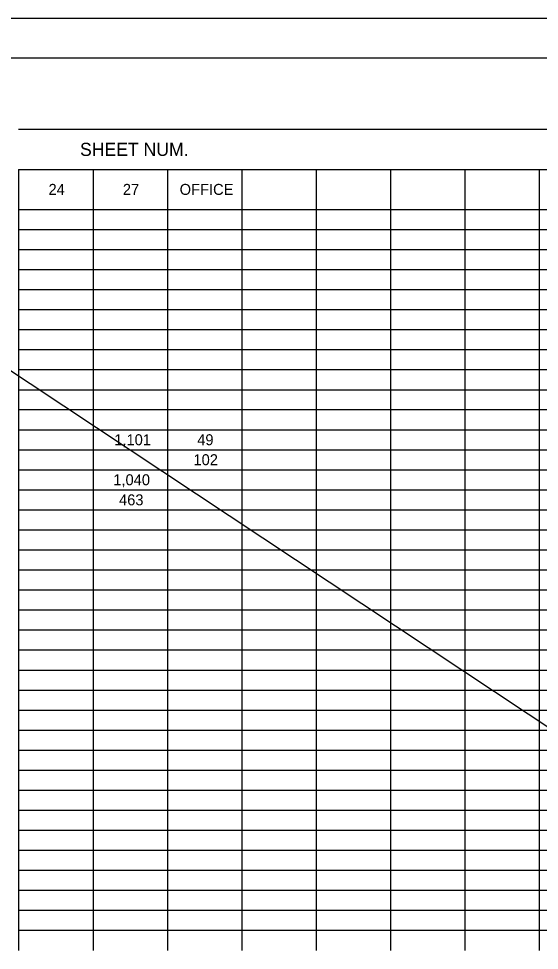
# Model space of a CAD drawing. Extents: x 0 to 34, y 0 to 22.
# Drawn here: x 7.05 to 13.7, y 10.11 to 22 of the extents above; entities that cross this region are included whole.
import ezdxf

# ---------------------------------------------------------------- set-up
doc = ezdxf.new("R2010")
doc.units = 0
for name, color, linetype in [('Default', 7, 'Continuous'), ('SC_Scratch1', 7, 'Continuous'), ('SH_Border', 7, 'Continuous'), ('SH_Cut_Line', 7, 'Continuous')]:
    doc.layers.add(name, color=color, linetype=linetype)

msp = doc.modelspace()

# ---------------------------------------------------------------- linework, layer by layer
at = {"layer": 'Default'}
for p, q in [((7.053, 20.587), (8.003, 20.587)), ((8.003, 20.587), (12.751, 20.587)), ((12.751, 20.587), (13.7, 20.587)), ((13.7, 20.587), (15.6, 20.587)), ((7.053, 20.076), (8.003, 20.076)), ((7.053, 20.076), (7.053, 19.82)), ((8.003, 20.076), (12.751, 20.076)), ((8.003, 20.076), (8.003, 19.82)), ((8.953, 20.076), (8.953, 19.82)), ((9.902, 20.076), (9.902, 19.82)), ((10.852, 20.076), (10.852, 19.82)), ((11.801, 20.076), (11.801, 19.82)), ((12.751, 20.076), (13.7, 20.076)), ((12.751, 20.076), (12.751, 19.82)), ((13.7, 20.076), (15.6, 20.076)), ((13.7, 20.076), (13.7, 19.82)), ((7.053, 19.82), (7.053, 19.564)), ((8.003, 19.82), (8.003, 19.564)), ((8.953, 19.82), (8.953, 19.564)), ((9.902, 19.82), (9.902, 19.564)), ((10.852, 19.82), (10.852, 19.564)), ((11.801, 19.82), (11.801, 19.564)), ((12.751, 19.82), (12.751, 19.564)), ((13.7, 19.82), (13.7, 19.564)), ((7.053, 19.564), (8.003, 19.564)), ((7.053, 19.564), (7.053, 19.309)), ((8.003, 19.564), (12.751, 19.564)), ((8.003, 19.564), (8.003, 19.309)), ((8.953, 19.564), (8.953, 19.309)), ((9.902, 19.564), (9.902, 19.309)), ((10.852, 19.564), (10.852, 19.309)), ((11.801, 19.564), (11.801, 19.309)), ((12.751, 19.564), (13.7, 19.564)), ((12.751, 19.564), (12.751, 19.309)), ((13.7, 19.564), (15.6, 19.564)), ((13.7, 19.564), (13.7, 19.309)), ((7.053, 19.309), (8.003, 19.309)), ((7.053, 19.309), (7.053, 18.03)), ((8.003, 19.309), (12.751, 19.309)), ((8.003, 19.309), (8.003, 18.03)), ((8.953, 19.309), (8.953, 18.03)), ((9.902, 19.309), (9.902, 18.03)), ((10.852, 19.309), (10.852, 18.03)), ((11.801, 19.309), (11.801, 18.03)), ((12.751, 19.309), (13.7, 19.309)), ((12.751, 19.309), (12.751, 18.03)), ((13.7, 19.309), (15.6, 19.309)), ((13.7, 19.309), (13.7, 18.03)), ((7.053, 19.053), (8.003, 19.053)), ((8.003, 19.053), (12.751, 19.053)), ((12.751, 19.053), (13.7, 19.053)), ((13.7, 19.053), (15.6, 19.053)), ((7.053, 18.797), (8.003, 18.797)), ((8.003, 18.797), (12.751, 18.797)), ((12.751, 18.797), (13.7, 18.797)), ((13.7, 18.797), (15.6, 18.797)), ((7.053, 18.542), (8.003, 18.542)), ((8.003, 18.542), (12.751, 18.542)), ((12.751, 18.542), (13.7, 18.542)), ((13.7, 18.542), (15.6, 18.542)), ((7.053, 18.286), (8.003, 18.286)), ((8.003, 18.286), (12.751, 18.286)), ((12.751, 18.286), (13.7, 18.286)), ((13.7, 18.286), (15.6, 18.286)), ((7.053, 18.03), (8.003, 18.03)), ((7.053, 18.03), (7.053, 17.519)), ((8.003, 18.03), (12.751, 18.03)), ((8.003, 18.03), (8.003, 17.519)), ((8.953, 18.03), (8.953, 17.519)), ((9.902, 18.03), (9.902, 17.519)), ((10.852, 18.03), (10.852, 17.519)), ((11.801, 18.03), (11.801, 17.519)), ((12.751, 18.03), (13.7, 18.03)), ((12.751, 18.03), (12.751, 17.519)), ((13.7, 18.03), (15.6, 18.03)), ((13.7, 18.03), (13.7, 17.519)), ((7.053, 17.775), (8.003, 17.775)), ((8.003, 17.775), (12.751, 17.775)), ((12.751, 17.775), (13.7, 17.775)), ((13.7, 17.775), (15.6, 17.775)), ((7.053, 17.519), (8.003, 17.519)), ((7.053, 17.519), (7.053, 17.263)), ((8.003, 17.519), (12.751, 17.519)), ((8.003, 17.519), (8.003, 17.263)), ((8.953, 17.519), (8.953, 17.263)), ((9.902, 17.519), (9.902, 17.263)), ((10.852, 17.519), (10.852, 17.263)), ((11.801, 17.519), (11.801, 17.263)), ((12.751, 17.519), (13.7, 17.519)), ((12.751, 17.519), (12.751, 17.263)), ((13.7, 17.519), (15.6, 17.519)), ((13.7, 17.519), (13.7, 17.263)), ((7.053, 17.263), (8.003, 17.263)), ((7.053, 17.263), (7.053, 17.008)), ((8.003, 17.263), (12.751, 17.263)), ((8.003, 17.263), (8.003, 17.008)), ((8.953, 17.263), (8.953, 17.008)), ((9.902, 17.263), (9.902, 17.008)), ((10.852, 17.263), (10.852, 17.008)), ((11.801, 17.263), (11.801, 17.008)), ((12.751, 17.263), (13.7, 17.263)), ((12.751, 17.263), (12.751, 17.008)), ((13.7, 17.263), (15.6, 17.263)), ((13.7, 17.263), (13.7, 17.008)), ((7.053, 17.008), (8.003, 17.008)), ((7.053, 17.008), (7.053, 16.752)), ((8.003, 17.008), (12.751, 17.008)), ((8.003, 17.008), (8.003, 16.752)), ((8.953, 17.008), (8.953, 16.752)), ((9.902, 17.008), (9.902, 16.752)), ((10.852, 17.008), (10.852, 16.752)), ((11.801, 17.008), (11.801, 16.752)), ((12.751, 17.008), (13.7, 17.008)), ((12.751, 17.008), (12.751, 16.752)), ((13.7, 17.008), (15.6, 17.008)), ((13.7, 17.008), (13.7, 16.752)), ((7.053, 16.752), (8.003, 16.752)), ((7.053, 16.752), (7.053, 16.497)), ((8.003, 16.752), (12.751, 16.752)), ((8.003, 16.752), (8.003, 16.497)), ((8.953, 16.752), (8.953, 16.497)), ((9.902, 16.752), (9.902, 16.497)), ((10.852, 16.752), (10.852, 16.497)), ((11.801, 16.752), (11.801, 16.497)), ((12.751, 16.752), (13.7, 16.752)), ((12.751, 16.752), (12.751, 16.497)), ((13.7, 16.752), (15.6, 16.752)), ((13.7, 16.752), (13.7, 16.497)), ((7.053, 16.497), (8.003, 16.497)), ((7.053, 16.497), (7.053, 16.241)), ((8.003, 16.497), (12.751, 16.497)), ((8.003, 16.497), (8.003, 16.241)), ((8.953, 16.497), (8.953, 16.241)), ((9.902, 16.497), (9.902, 16.241)), ((10.852, 16.497), (10.852, 16.241)), ((11.801, 16.497), (11.801, 16.241)), ((12.751, 16.497), (13.7, 16.497)), ((12.751, 16.497), (12.751, 16.241)), ((13.7, 16.497), (15.6, 16.497)), ((13.7, 16.497), (13.7, 16.241)), ((7.053, 16.241), (8.003, 16.241)), ((7.053, 16.241), (7.053, 15.73)), ((8.003, 16.241), (12.751, 16.241)), ((8.003, 16.241), (8.003, 15.73)), ((8.953, 16.241), (8.953, 15.73)), ((9.902, 16.241), (9.902, 15.73)), ((10.852, 16.241), (10.852, 15.73)), ((11.801, 16.241), (11.801, 15.73)), ((12.751, 16.241), (13.7, 16.241)), ((12.751, 16.241), (12.751, 15.73)), ((13.7, 16.241), (15.6, 16.241)), ((13.7, 16.241), (13.7, 15.73)), ((7.053, 15.985), (8.003, 15.985)), ((8.003, 15.985), (12.751, 15.985)), ((12.751, 15.985), (13.7, 15.985)), ((13.7, 15.985), (15.6, 15.985)), ((7.053, 15.73), (8.003, 15.73)), ((7.053, 15.73), (7.053, 15.474)), ((8.003, 15.73), (12.751, 15.73)), ((8.003, 15.73), (8.003, 15.474)), ((8.953, 15.73), (8.953, 15.474)), ((9.902, 15.73), (9.902, 15.474)), ((10.852, 15.73), (10.852, 15.474)), ((11.801, 15.73), (11.801, 15.474)), ((12.751, 15.73), (13.7, 15.73)), ((12.751, 15.73), (12.751, 15.474)), ((13.7, 15.73), (15.6, 15.73)), ((13.7, 15.73), (13.7, 15.474)), ((7.053, 15.474), (8.003, 15.474)), ((7.053, 15.474), (7.053, 15.218)), ((8.003, 15.474), (12.751, 15.474)), ((8.003, 15.474), (8.003, 15.218)), ((8.953, 15.474), (8.953, 15.218)), ((9.902, 15.474), (9.902, 15.218)), ((10.852, 15.474), (10.852, 15.218)), ((11.801, 15.474), (11.801, 15.218)), ((12.751, 15.474), (13.7, 15.474)), ((12.751, 15.474), (12.751, 15.218)), ((13.7, 15.474), (15.6, 15.474)), ((13.7, 15.474), (13.7, 15.218)), ((7.053, 15.218), (8.003, 15.218)), ((7.053, 15.218), (7.053, 14.963)), ((8.003, 15.218), (12.751, 15.218)), ((8.003, 15.218), (8.003, 14.963)), ((8.953, 15.218), (8.953, 14.963)), ((9.902, 15.218), (9.902, 14.963)), ((10.852, 15.218), (10.852, 14.963)), ((11.801, 15.218), (11.801, 14.963)), ((12.751, 15.218), (13.7, 15.218)), ((12.751, 15.218), (12.751, 14.963)), ((13.7, 15.218), (15.6, 15.218)), ((13.7, 15.218), (13.7, 14.963)), ((7.053, 14.963), (8.003, 14.963)), ((7.053, 14.963), (7.053, 14.451)), ((8.003, 14.963), (12.751, 14.963)), ((8.003, 14.963), (8.003, 14.451)), ((8.953, 14.963), (8.953, 14.451)), ((9.902, 14.963), (9.902, 14.451)), ((10.852, 14.963), (10.852, 14.451)), ((11.801, 14.963), (11.801, 14.451)), ((12.751, 14.963), (13.7, 14.963)), ((12.751, 14.963), (12.751, 14.451)), ((13.7, 14.963), (15.6, 14.963)), ((13.7, 14.963), (13.7, 14.451)), ((7.053, 14.707), (8.003, 14.707)), ((8.003, 14.707), (12.751, 14.707)), ((12.751, 14.707), (13.7, 14.707)), ((13.7, 14.707), (15.6, 14.707)), ((7.053, 14.451), (8.003, 14.451)), ((7.053, 14.451), (7.053, 14.196)), ((8.003, 14.451), (12.751, 14.451)), ((8.003, 14.451), (8.003, 14.196)), ((8.953, 14.451), (8.953, 14.196)), ((9.902, 14.451), (9.902, 14.196)), ((10.852, 14.451), (10.852, 14.196)), ((11.801, 14.451), (11.801, 14.196)), ((12.751, 14.451), (13.7, 14.451)), ((12.751, 14.451), (12.751, 14.196)), ((13.7, 14.451), (15.6, 14.451)), ((13.7, 14.451), (13.7, 14.196)), ((7.053, 14.196), (8.003, 14.196)), ((7.053, 14.196), (7.053, 13.94)), ((8.003, 14.196), (12.751, 14.196)), ((8.003, 14.196), (8.003, 13.94)), ((8.953, 14.196), (8.953, 13.94)), ((9.902, 14.196), (9.902, 13.94)), ((10.852, 14.196), (10.852, 13.94)), ((11.801, 14.196), (11.801, 13.94)), ((12.751, 14.196), (13.7, 14.196)), ((12.751, 14.196), (12.751, 13.94)), ((13.7, 14.196), (15.6, 14.196)), ((13.7, 14.196), (13.7, 13.94)), ((7.053, 13.94), (8.003, 13.94)), ((7.053, 13.94), (7.053, 13.684)), ((8.003, 13.94), (12.751, 13.94)), ((8.003, 13.94), (8.003, 13.684)), ((8.953, 13.94), (8.953, 13.684)), ((9.902, 13.94), (9.902, 13.684)), ((10.852, 13.94), (10.852, 13.684)), ((11.801, 13.94), (11.801, 13.684)), ((12.751, 13.94), (13.7, 13.94)), ((12.751, 13.94), (12.751, 13.684)), ((13.7, 13.94), (15.6, 13.94)), ((13.7, 13.94), (13.7, 13.684)), ((7.053, 13.684), (8.003, 13.684)), ((7.053, 13.684), (7.053, 11.639)), ((8.003, 13.684), (12.751, 13.684)), ((8.003, 13.684), (8.003, 11.639)), ((8.953, 13.684), (8.953, 11.639)), ((9.902, 13.684), (9.902, 11.639)), ((10.852, 13.684), (10.852, 11.639)), ((11.801, 13.684), (11.801, 11.639)), ((12.751, 13.684), (13.7, 13.684)), ((12.751, 13.684), (12.751, 11.639)), ((13.7, 13.684), (15.6, 13.684)), ((13.7, 13.684), (13.7, 11.639)), ((7.053, 13.429), (8.003, 13.429)), ((8.003, 13.429), (12.751, 13.429)), ((12.751, 13.429), (13.7, 13.429)), ((13.7, 13.429), (15.6, 13.429)), ((7.053, 13.173), (8.003, 13.173)), ((8.003, 13.173), (12.751, 13.173)), ((12.751, 13.173), (13.7, 13.173)), ((13.7, 13.173), (15.6, 13.173)), ((7.053, 12.917), (8.003, 12.917)), ((8.003, 12.917), (12.751, 12.917)), ((12.751, 12.917), (13.7, 12.917)), ((13.7, 12.917), (15.6, 12.917)), ((7.053, 12.662), (8.003, 12.662)), ((8.003, 12.662), (12.751, 12.662)), ((12.751, 12.662), (13.7, 12.662)), ((13.7, 12.662), (15.6, 12.662)), ((7.053, 12.406), (8.003, 12.406)), ((8.003, 12.406), (12.751, 12.406)), ((12.751, 12.406), (13.7, 12.406)), ((13.7, 12.406), (15.6, 12.406)), ((7.053, 12.15), (8.003, 12.15)), ((8.003, 12.15), (12.751, 12.15)), ((12.751, 12.15), (13.7, 12.15)), ((13.7, 12.15), (15.6, 12.15)), ((7.053, 11.895), (8.003, 11.895)), ((8.003, 11.895), (12.751, 11.895)), ((12.751, 11.895), (13.7, 11.895)), ((13.7, 11.895), (15.6, 11.895)), ((7.053, 11.639), (8.003, 11.639)), ((7.053, 11.639), (7.053, 11.383)), ((8.003, 11.639), (12.751, 11.639)), ((8.003, 11.639), (8.003, 11.383)), ((8.953, 11.639), (8.953, 11.383)), ((9.902, 11.639), (9.902, 11.383)), ((10.852, 11.639), (10.852, 11.383)), ((11.801, 11.639), (11.801, 11.383)), ((12.751, 11.639), (13.7, 11.639)), ((12.751, 11.639), (12.751, 11.383)), ((13.7, 11.639), (15.6, 11.639)), ((13.7, 11.639), (13.7, 11.383)), ((7.053, 11.383), (8.003, 11.383)), ((7.053, 11.383), (7.053, 10.361)), ((8.003, 11.383), (12.751, 11.383)), ((8.003, 11.383), (8.003, 10.361)), ((8.953, 11.383), (8.953, 10.361)), ((9.902, 11.383), (9.902, 10.361)), ((10.852, 11.383), (10.852, 10.361)), ((11.801, 11.383), (11.801, 10.361)), ((12.751, 11.383), (13.7, 11.383)), ((12.751, 11.383), (12.751, 10.361)), ((13.7, 11.383), (15.6, 11.383)), ((13.7, 11.383), (13.7, 10.361)), ((7.053, 11.128), (8.003, 11.128)), ((8.003, 11.128), (12.751, 11.128)), ((12.751, 11.128), (13.7, 11.128)), ((13.7, 11.128), (15.6, 11.128)), ((7.053, 10.872), (8.003, 10.872)), ((8.003, 10.872), (12.751, 10.872)), ((12.751, 10.872), (13.7, 10.872)), ((13.7, 10.872), (15.6, 10.872)), ((7.053, 10.617), (8.003, 10.617)), ((8.003, 10.617), (12.751, 10.617)), ((12.751, 10.617), (13.7, 10.617)), ((13.7, 10.617), (15.6, 10.617)), ((7.053, 10.361), (8.003, 10.361)), ((7.053, 10.361), (7.053, 10.105)), ((8.003, 10.361), (12.751, 10.361)), ((8.003, 10.361), (8.003, 10.105)), ((8.953, 10.361), (8.953, 10.105)), ((9.902, 10.361), (9.902, 10.105)), ((10.852, 10.361), (10.852, 10.105)), ((11.801, 10.361), (11.801, 10.105)), ((12.751, 10.361), (13.7, 10.361)), ((12.751, 10.361), (12.751, 10.105)), ((13.7, 10.361), (15.6, 10.361)), ((13.7, 10.361), (13.7, 10.105))]:
    msp.add_line(p, q, dxfattribs=at)
at = {"layer": 'SC_Scratch1'}
msp.add_line((31.194, 1.413), (2.306, 20.587), dxfattribs=at)
at = {"layer": 'SH_Border'}
msp.add_lwpolyline([(1.5, 21.5), (33.5, 21.5), (33.5, 0.5), (1.5, 0.5)], close=True, dxfattribs=at)
at = {"layer": 'SH_Cut_Line'}
msp.add_lwpolyline([(0, 0), (34, 0), (34, 22), (0, 22)], close=True, dxfattribs=at)

# ---------------------------------------------------------------- texts
at = {"layer": 'Default'}
for s, height, p in [('SHEET NUM.', 0.168, (7.837, 20.247)), ('24', 0.14, (7.435, 19.75)), ('27', 0.14, (8.384, 19.75)), ('OFFICE', 0.14, (9.109, 19.75)), ('1,101', 0.14, (8.274, 16.554)), ('49', 0.14, (9.333, 16.554)), ('102', 0.14, (9.285, 16.299)), ('1,040', 0.14, (8.262, 16.043)), ('463', 0.14, (8.335, 15.787))]:
    msp.add_text(s, height=height, dxfattribs=at).set_placement(p)

doc.saveas('drawing.dxf')
